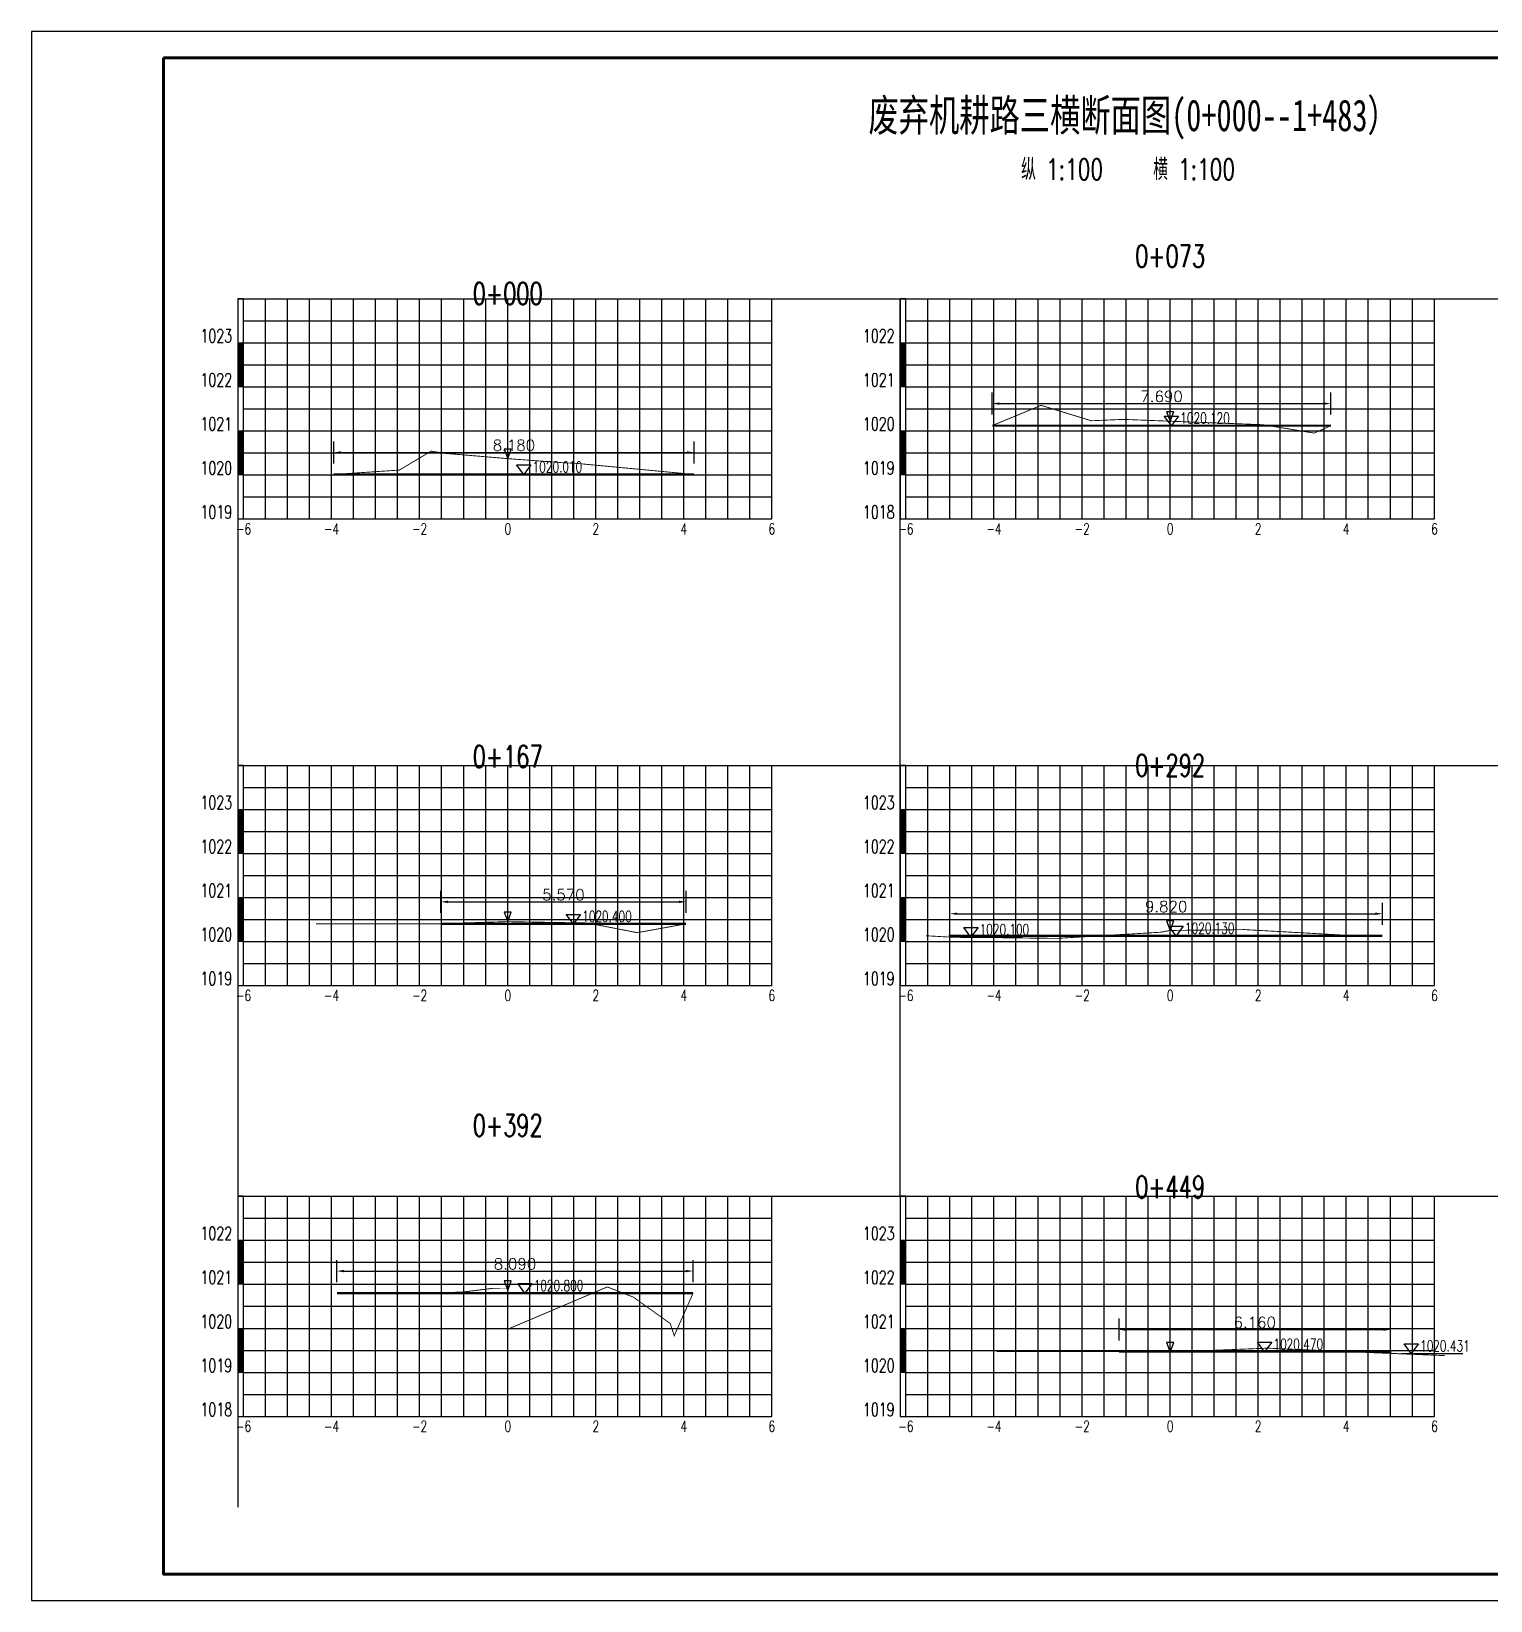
# Model space of a CAD drawing. Extents: x 695776 to 1250176, y 4443437 to 9025597.
# Drawn here: x 796576 to 829708, y 4538450 to 4574090 of the extents above; entities that cross this region are included whole.
import ezdxf
from ezdxf.enums import TextEntityAlignment as Align

# ---------------------------------------------------------------- set-up
doc = ezdxf.new("R2010")
doc.units = 0
doc.header["$LTSCALE"] = 0.5
doc.header["$PDSIZE"] = 0.2
doc.linetypes.add('ACAD_ISO07W100', pattern=[3.5, 0.5, -3])
doc.linetypes.add('CENTER2', pattern=[28.575000000000003, 19.05, -3.175, 3.175, -3.175])
doc.layers.get('0').update_dxf_attribs({"linetype": 'CONTINUOUS'})
doc.layers.get('Defpoints').update_dxf_attribs({"linetype": 'CONTINUOUS'})
for name, color, linetype in [('KEDU', 7, 'CONTINUOUS'), ('MIGE', 4, 'ACAD_ISO07W100'), ('MIGE1', 11, 'CONTINUOUS'), ('SANJIAO', 212, 'CONTINUOUS'), ('SHEJI', 1, 'CONTINUOUS'), ('YUANSHI', 2, 'CONTINUOUS'), ('YUANSHI1', 73, 'CONTINUOUS'), ('ZHOUXIAN', 20, 'CENTER2'), ('图框', 7, 'CONTINUOUS'), ('辅助线', 3, 'CONTINUOUS')]:
    doc.layers.add(name, color=color, linetype=linetype)
doc.styles.get("Standard").update_dxf_attribs({"font": 'rs.shx', "bigfont": 'hztxt.shx'})
doc.styles.add('仿宋', font='仿宋_GB2312.ttf', dxfattribs={"width": 0.7})
doc.dimstyles.get("Standard").update_dxf_attribs({"dimtxt": 0.18, "dimasz": 0.18, "dimexe": 0.18, "dimexo": 0.0625, "dimgap": 0.09, "dimtad": 0, "dimtih": 1, "dimtoh": 1, "dimdec": 4, "dimzin": 0, "dimdsep": 46, "dimtxsty": 'Standard', "dimcen": 0.09, "dimadec": 0, "dimazin": 0, "dimtfac": 1, "dimtdec": 4, "dimtofl": 0, "dimtmove": 0, "dimatfit": 3, "dimfxl": 0, "dimtolj": 1, "dimtzin": 0, "dimarcsym": 0})

# ---------------------------------------------------------------- blocks, each defined once
blk = doc.blocks.new('zhunghao')
blk.add_lwpolyline([(0, 0), (0.3260976615032547, 0.8632767448932555), (-0.3260976615032547, 0.8632767448932555), (0, 0)])
blk = doc.blocks.new('ele_sym08')
blk.add_line((0, 0), (5.596963321286434, 0))
blk.add_lwpolyline([(0.9009287351000239, -0.001867873536234299), (0.248733412096044, 0.861408871358158), (1.55312405811128, 0.861408871358158), (0.9009287351000239, -0.001867873536234299)])
at = {"width": 0.7}
blk.add_attdef('ELEVAT', (1.702886320053949, 0.1808272374633368), '', height=1, dxfattribs=at)
blk = doc.blocks.new('*D681')
at = {"color": 0, "lineweight": -2}
for p, q in [((803441.4752122834, 4564276.138782959), (803441.4752122834, 4564776.138782959)), ((811621.4752122837, 4564276.138782959), (811621.4752122837, 4564776.138782959)), ((803603.9752122834, 4564526.138782959), (811458.9752122837, 4564526.138782959))]:
    blk.add_line(p, q, dxfattribs=at)
at = {"color": 0}
for points in [[(803603.9752122834, 4564553.222116292), (803603.9752122834, 4564499.055449625), (803441.4752122834, 4564526.138782959)], [(811458.9752122837, 4564553.222116292), (811458.9752122837, 4564499.055449625), (811621.4752122837, 4564526.138782959)]]:
    blk.add_solid(points, dxfattribs=at)
at = {"layer": 'Defpoints', "color": 0}
for p in [(811621.4752122837, 4564526.138782959), (803441.4752122834, 4564026.138782959), (811621.4752122837, 4564026.138782959)]:
    blk.add_point(p, dxfattribs=at)
at = {"color": 0, "insert": (807531.4752122835, 4564688.638782959), "char_height": 250, "attachment_point": 5}
blk.add_mtext('\\A1;8.180', dxfattribs=at)
blk = doc.blocks.new('bc1_100')
blk.add_lwpolyline([(0.06354849044419097, 1), (-0.0629475173459575, 1), (-0.0629475173459575, 0), (0.06354849044419097, 0)], close=True)
at = {"width": 0.7}
blk.add_attdef('BC', text='', height=0.3, dxfattribs=at).set_placement((-0.1931060290080495, 0.007153968781494768), align=Align.RIGHT)
blk = doc.blocks.new('bc0_100')
for p, q in [((-0.06324800389507423, 1), (-0.06324800389507423, 0)), ((0.06324800389507423, 0), (0.06324800389507423, 1))]:
    blk.add_line(p, q)
at = {"const_width": 0.126496}
blk.add_lwpolyline([(0, 1), (0, 0)], dxfattribs=at)
at = {"width": 0.7}
blk.add_attdef('BC', text='', height=0.3, dxfattribs=at).set_placement((-0.1931060290080495, 0.007153968781494768), align=Align.RIGHT)
blk = doc.blocks.new('*D682')
at = {"color": 0, "lineweight": -2}
for p, q in [((818391.9457013893, 4565386.138782959), (818391.9457013893, 4565886.138782959)), ((826081.9457013892, 4565386.138782959), (826081.9457013892, 4565886.138782959)), ((818554.4457013893, 4565636.138782959), (825919.4457013892, 4565636.138782959))]:
    blk.add_line(p, q, dxfattribs=at)
at = {"color": 0}
for points in [[(818554.4457013893, 4565663.222116292), (818554.4457013893, 4565609.055449625), (818391.9457013893, 4565636.138782959)], [(825919.4457013892, 4565663.222116292), (825919.4457013892, 4565609.055449625), (826081.9457013892, 4565636.138782959)]]:
    blk.add_solid(points, dxfattribs=at)
at = {"layer": 'Defpoints', "color": 0}
for p in [(826081.9457013892, 4565636.138782959), (818391.9457013893, 4565136.138782959), (826081.9457013892, 4565136.138782959)]:
    blk.add_point(p, dxfattribs=at)
at = {"color": 0, "insert": (822236.9457013893, 4565798.638782959), "char_height": 250, "attachment_point": 5}
blk.add_mtext('\\A1;7.690', dxfattribs=at)
blk = doc.blocks.new('*D684')
at = {"color": 0, "lineweight": -2}
for p, q in [((805871.4752122829, 4554069.874052089), (805871.4752122829, 4554569.874052089)), ((811441.4752122832, 4554069.874052089), (811441.4752122832, 4554569.874052089)), ((806033.9752122829, 4554319.874052089), (811278.9752122832, 4554319.874052089))]:
    blk.add_line(p, q, dxfattribs=at)
at = {"color": 0}
for points in [[(806033.9752122829, 4554346.957385422), (806033.9752122829, 4554292.790718756), (805871.4752122829, 4554319.874052089)], [(811278.9752122832, 4554346.957385422), (811278.9752122832, 4554292.790718756), (811441.4752122832, 4554319.874052089)]]:
    blk.add_solid(points, dxfattribs=at)
at = {"layer": 'Defpoints', "color": 0}
for p in [(811441.4752122832, 4554319.874052089), (805871.4752122829, 4553819.874052089), (811441.4752122832, 4553819.874052089)]:
    blk.add_point(p, dxfattribs=at)
at = {"color": 0, "insert": (808656.475212283, 4554482.374052089), "char_height": 250, "attachment_point": 5}
blk.add_mtext('\\A1;5.570', dxfattribs=at)
blk = doc.blocks.new('*D685')
at = {"color": 0, "lineweight": -2}
for p, q in [((817431.9457013893, 4553799.874052089), (817431.9457013893, 4554299.874052089)), ((827251.9457013874, 4553799.874052089), (827251.9457013874, 4554299.874052089)), ((817594.4457013893, 4554049.874052089), (827089.4457013874, 4554049.874052089))]:
    blk.add_line(p, q, dxfattribs=at)
at = {"color": 0}
for points in [[(817594.4457013893, 4554076.957385422), (817594.4457013893, 4554022.790718756), (817431.9457013893, 4554049.874052089)], [(827089.4457013874, 4554076.957385422), (827089.4457013874, 4554022.790718756), (827251.9457013874, 4554049.874052089)]]:
    blk.add_solid(points, dxfattribs=at)
at = {"layer": 'Defpoints', "color": 0}
for p in [(827251.9457013874, 4554049.874052089), (817431.9457013893, 4553549.874052089), (827251.9457013874, 4553549.874052089)]:
    blk.add_point(p, dxfattribs=at)
at = {"color": 0, "insert": (822341.9457013884, 4554212.374052089), "char_height": 250, "attachment_point": 5}
blk.add_mtext('\\A1;9.820', dxfattribs=at)
blk = doc.blocks.new('*D687')
at = {"color": 0, "lineweight": -2}
for p, q in [((803511.4752122869, 4545683.590402161), (803511.4752122869, 4546183.590402161)), ((803673.9752122869, 4545933.590402161), (811438.9752122833, 4545933.590402161)), ((811601.4752122833, 4545683.590402161), (811601.4752122833, 4546183.590402161))]:
    blk.add_line(p, q, dxfattribs=at)
at = {"color": 0}
for points in [[(803673.9752122869, 4545960.673735494), (803673.9752122869, 4545906.507068828), (803511.4752122869, 4545933.590402161)], [(811438.9752122833, 4545960.673735494), (811438.9752122833, 4545906.507068828), (811601.4752122833, 4545933.590402161)]]:
    blk.add_solid(points, dxfattribs=at)
at = {"layer": 'Defpoints', "color": 0}
for p in [(811601.4752122833, 4545933.590402161), (803511.4752122869, 4545433.590402161), (811601.4752122833, 4545433.590402161)]:
    blk.add_point(p, dxfattribs=at)
at = {"color": 0, "insert": (807556.4752122851, 4546096.090402161), "char_height": 250, "attachment_point": 5}
blk.add_mtext('\\A1;8.090', dxfattribs=at)
blk = doc.blocks.new('*D688')
at = {"color": 0, "lineweight": -2}
for p, q in [((821271.945701389, 4544353.590402161), (821271.945701389, 4544853.590402161)), ((827431.9457013893, 4544353.590402161), (827431.9457013893, 4544853.590402161)), ((821434.445701389, 4544603.590402161), (827269.4457013893, 4544603.590402161))]:
    blk.add_line(p, q, dxfattribs=at)
at = {"color": 0}
for points in [[(821434.445701389, 4544630.673735494), (821434.445701389, 4544576.507068828), (821271.945701389, 4544603.590402161)], [(827269.4457013893, 4544630.673735494), (827269.4457013893, 4544576.507068828), (827431.9457013893, 4544603.590402161)]]:
    blk.add_solid(points, dxfattribs=at)
at = {"layer": 'Defpoints', "color": 0}
for p in [(827431.9457013893, 4544603.590402161), (821271.945701389, 4544103.590402161), (827431.9457013893, 4544103.590402161)]:
    blk.add_point(p, dxfattribs=at)
at = {"color": 0, "insert": (824351.9457013891, 4544766.090402161), "char_height": 250, "attachment_point": 5}
blk.add_mtext('\\A1;6.160', dxfattribs=at)

msp = doc.modelspace()

# ---------------------------------------------------------------- linework, layer by layer
at = {"layer": 'MIGE', "linetype": 'Continuous'}
for p, q in [((801891.4752122832, 4563016.138782959), (801891.4752122832, 4568016.138782959)), ((802891.4752122832, 4563016.138782959), (802891.4752122832, 4568016.138782959)), ((803891.4752122832, 4563016.138782959), (803891.4752122832, 4568016.138782959)), ((804891.4752122832, 4563016.138782959), (804891.4752122832, 4568016.138782959)), ((805891.4752122832, 4563016.138782959), (805891.4752122832, 4568016.138782959)), ((806891.4752122832, 4563016.138782959), (806891.4752122832, 4568016.138782959)), ((807891.4752122832, 4563016.138782959), (807891.4752122832, 4568016.138782959)), ((808891.4752122832, 4563016.138782959), (808891.4752122832, 4568016.138782959)), ((809891.4752122832, 4563016.138782959), (809891.4752122832, 4568016.138782959)), ((810891.4752122832, 4563016.138782959), (810891.4752122832, 4568016.138782959)), ((811891.4752122832, 4563016.138782959), (811891.4752122832, 4568016.138782959)), ((812891.4752122832, 4563016.138782959), (812891.4752122832, 4568016.138782959)), ((816931.9457013893, 4563016.138782959), (816931.9457013893, 4568016.138782959)), ((817931.9457013893, 4563016.138782959), (817931.9457013893, 4568016.138782959)), ((818931.9457013893, 4563016.138782959), (818931.9457013893, 4568016.138782959)), ((819931.9457013893, 4563016.138782959), (819931.9457013893, 4568016.138782959)), ((820931.9457013893, 4563016.138782959), (820931.9457013893, 4568016.138782959)), ((821931.9457013893, 4563016.138782959), (821931.9457013893, 4568016.138782959)), ((822931.9457013893, 4563016.138782959), (822931.9457013893, 4568016.138782959)), ((823931.9457013893, 4563016.138782959), (823931.9457013893, 4568016.138782959)), ((824931.9457013893, 4563016.138782959), (824931.9457013893, 4568016.138782959)), ((825931.9457013893, 4563016.138782959), (825931.9457013893, 4568016.138782959)), ((826931.9457013893, 4563016.138782959), (826931.9457013893, 4568016.138782959)), ((827931.9457013893, 4563016.138782959), (827931.9457013893, 4568016.138782959)), ((801391.4752122832, 4567516.138782959), (813391.4752122832, 4567516.138782959)), ((816431.9457013893, 4567516.138782959), (828431.9457013893, 4567516.138782959)), ((801391.4752122832, 4566516.138782959), (813391.4752122832, 4566516.138782959)), ((816431.9457013893, 4566516.138782959), (828431.9457013893, 4566516.138782959)), ((801391.4752122832, 4565516.138782959), (813391.4752122832, 4565516.138782959)), ((816431.9457013893, 4565516.138782959), (828431.9457013893, 4565516.138782959)), ((801391.4752122832, 4564516.138782959), (813391.4752122832, 4564516.138782959)), ((816431.9457013893, 4564516.138782959), (828431.9457013893, 4564516.138782959)), ((801391.4752122832, 4563516.138782959), (813391.4752122832, 4563516.138782959)), ((816431.9457013893, 4563516.138782959), (828431.9457013893, 4563516.138782959)), ((801891.4752122832, 4552419.874052089), (801891.4752122832, 4557419.874052089)), ((802891.4752122832, 4552419.874052089), (802891.4752122832, 4557419.874052089)), ((803891.4752122832, 4552419.874052089), (803891.4752122832, 4557419.874052089)), ((804891.4752122832, 4552419.874052089), (804891.4752122832, 4557419.874052089)), ((805891.4752122832, 4552419.874052089), (805891.4752122832, 4557419.874052089)), ((806891.4752122832, 4552419.874052089), (806891.4752122832, 4557419.874052089)), ((807891.4752122832, 4552419.874052089), (807891.4752122832, 4557419.874052089)), ((808891.4752122832, 4552419.874052089), (808891.4752122832, 4557419.874052089)), ((809891.4752122832, 4552419.874052089), (809891.4752122832, 4557419.874052089)), ((810891.4752122832, 4552419.874052089), (810891.4752122832, 4557419.874052089)), ((811891.4752122832, 4552419.874052089), (811891.4752122832, 4557419.874052089)), ((812891.4752122832, 4552419.874052089), (812891.4752122832, 4557419.874052089)), ((816931.9457013893, 4552419.874052089), (816931.9457013893, 4557419.874052089)), ((817931.9457013893, 4552419.874052089), (817931.9457013893, 4557419.874052089)), ((818931.9457013893, 4552419.874052089), (818931.9457013893, 4557419.874052089)), ((819931.9457013893, 4552419.874052089), (819931.9457013893, 4557419.874052089)), ((820931.9457013893, 4552419.874052089), (820931.9457013893, 4557419.874052089)), ((821931.9457013893, 4552419.874052089), (821931.9457013893, 4557419.874052089)), ((822931.9457013893, 4552419.874052089), (822931.9457013893, 4557419.874052089)), ((823931.9457013893, 4552419.874052089), (823931.9457013893, 4557419.874052089)), ((824931.9457013893, 4552419.874052089), (824931.9457013893, 4557419.874052089)), ((825931.9457013893, 4552419.874052089), (825931.9457013893, 4557419.874052089)), ((826931.9457013893, 4552419.874052089), (826931.9457013893, 4557419.874052089)), ((827931.9457013893, 4552419.874052089), (827931.9457013893, 4557419.874052089)), ((801391.4752122832, 4556919.874052089), (813391.4752122832, 4556919.874052089)), ((816431.9457013893, 4556919.874052089), (828431.9457013893, 4556919.874052089)), ((801391.4752122832, 4555919.874052089), (813391.4752122832, 4555919.874052089)), ((816431.9457013893, 4555919.874052089), (828431.9457013893, 4555919.874052089)), ((801391.4752122832, 4554919.874052089), (813391.4752122832, 4554919.874052089)), ((816431.9457013893, 4554919.874052089), (828431.9457013893, 4554919.874052089)), ((801391.4752122832, 4553919.874052089), (813391.4752122832, 4553919.874052089)), ((816431.9457013893, 4553919.874052089), (828431.9457013893, 4553919.874052089)), ((801391.4752122832, 4552919.874052089), (813391.4752122832, 4552919.874052089)), ((816431.9457013893, 4552919.874052089), (828431.9457013893, 4552919.874052089)), ((801891.4752122832, 4542633.590402161), (801891.4752122832, 4547633.590402161)), ((802891.4752122832, 4542633.590402161), (802891.4752122832, 4547633.590402161)), ((803891.4752122832, 4542633.590402161), (803891.4752122832, 4547633.590402161)), ((804891.4752122832, 4542633.590402161), (804891.4752122832, 4547633.590402161)), ((805891.4752122832, 4542633.590402161), (805891.4752122832, 4547633.590402161)), ((806891.4752122832, 4542633.590402161), (806891.4752122832, 4547633.590402161)), ((807891.4752122832, 4542633.590402161), (807891.4752122832, 4547633.590402161)), ((808891.4752122832, 4542633.590402161), (808891.4752122832, 4547633.590402161)), ((809891.4752122832, 4542633.590402161), (809891.4752122832, 4547633.590402161)), ((810891.4752122832, 4542633.590402161), (810891.4752122832, 4547633.590402161)), ((811891.4752122832, 4542633.590402161), (811891.4752122832, 4547633.590402161)), ((812891.4752122832, 4542633.590402161), (812891.4752122832, 4547633.590402161)), ((816931.9457013893, 4542633.590402161), (816931.9457013893, 4547633.590402161)), ((817931.9457013893, 4542633.590402161), (817931.9457013893, 4547633.590402161)), ((818931.9457013893, 4542633.590402161), (818931.9457013893, 4547633.590402161)), ((819931.9457013893, 4542633.590402161), (819931.9457013893, 4547633.590402161)), ((820931.9457013893, 4542633.590402161), (820931.9457013893, 4547633.590402161)), ((821931.9457013893, 4542633.590402161), (821931.9457013893, 4547633.590402161)), ((822931.9457013893, 4542633.590402161), (822931.9457013893, 4547633.590402161)), ((823931.9457013893, 4542633.590402161), (823931.9457013893, 4547633.590402161)), ((824931.9457013893, 4542633.590402161), (824931.9457013893, 4547633.590402161)), ((825931.9457013893, 4542633.590402161), (825931.9457013893, 4547633.590402161)), ((826931.9457013893, 4542633.590402161), (826931.9457013893, 4547633.590402161)), ((827931.9457013893, 4542633.590402161), (827931.9457013893, 4547633.590402161)), ((801391.4752122832, 4547133.590402161), (813391.4752122832, 4547133.590402161)), ((816431.9457013893, 4547133.590402161), (828431.9457013893, 4547133.590402161)), ((801391.4752122832, 4546133.590402161), (813391.4752122832, 4546133.590402161)), ((816431.9457013893, 4546133.590402161), (828431.9457013893, 4546133.590402161)), ((801391.4752122832, 4545133.590402161), (813391.4752122832, 4545133.590402161)), ((816431.9457013893, 4545133.590402161), (828431.9457013893, 4545133.590402161)), ((801391.4752122832, 4544133.590402161), (813391.4752122832, 4544133.590402161)), ((816431.9457013893, 4544133.590402161), (828431.9457013893, 4544133.590402161)), ((801391.4752122832, 4543133.590402161), (813391.4752122832, 4543133.590402161)), ((816431.9457013893, 4543133.590402161), (828431.9457013893, 4543133.590402161))]:
    msp.add_line(p, q, dxfattribs=at)
at = {"layer": 'MIGE1'}
for p, q in [((801391.4752122832, 4568016.138782959), (813391.4752122832, 4568016.138782959)), ((801391.4752122832, 4563016.138782959), (801391.4752122832, 4568016.138782959)), ((802391.4752122832, 4563016.138782959), (802391.4752122832, 4568016.138782959)), ((803391.4752122832, 4563016.138782959), (803391.4752122832, 4568016.138782959)), ((804391.4752122832, 4563016.138782959), (804391.4752122832, 4568016.138782959)), ((805391.4752122832, 4563016.138782959), (805391.4752122832, 4568016.138782959)), ((806391.4752122832, 4563016.138782959), (806391.4752122832, 4568016.138782959)), ((807391.4752122832, 4563016.138782959), (807391.4752122832, 4568016.138782959)), ((808391.4752122832, 4563016.138782959), (808391.4752122832, 4568016.138782959)), ((809391.4752122832, 4563016.138782959), (809391.4752122832, 4568016.138782959)), ((810391.4752122832, 4563016.138782959), (810391.4752122832, 4568016.138782959)), ((811391.4752122832, 4563016.138782959), (811391.4752122832, 4568016.138782959)), ((812391.4752122832, 4563016.138782959), (812391.4752122832, 4568016.138782959)), ((813391.4752122832, 4563016.138782959), (813391.4752122832, 4568016.138782959)), ((816431.9457013893, 4568016.138782959), (828431.9457013893, 4568016.138782959)), ((816431.9457013893, 4563016.138782959), (816431.9457013893, 4568016.138782959)), ((817431.9457013893, 4563016.138782959), (817431.9457013893, 4568016.138782959)), ((818431.9457013893, 4563016.138782959), (818431.9457013893, 4568016.138782959)), ((819431.9457013893, 4563016.138782959), (819431.9457013893, 4568016.138782959)), ((820431.9457013893, 4563016.138782959), (820431.9457013893, 4568016.138782959)), ((821431.9457013893, 4563016.138782959), (821431.9457013893, 4568016.138782959)), ((822431.9457013893, 4563016.138782959), (822431.9457013893, 4568016.138782959)), ((823431.9457013893, 4563016.138782959), (823431.9457013893, 4568016.138782959)), ((824431.9457013893, 4563016.138782959), (824431.9457013893, 4568016.138782959)), ((825431.9457013893, 4563016.138782959), (825431.9457013893, 4568016.138782959)), ((826431.9457013893, 4563016.138782959), (826431.9457013893, 4568016.138782959)), ((827431.9457013893, 4563016.138782959), (827431.9457013893, 4568016.138782959)), ((828431.9457013893, 4563016.138782959), (828431.9457013893, 4568016.138782959)), ((801391.4752122832, 4567016.138782959), (813391.4752122832, 4567016.138782959)), ((816431.9457013893, 4567016.138782959), (828431.9457013893, 4567016.138782959)), ((801391.4752122832, 4566016.138782959), (813391.4752122832, 4566016.138782959)), ((816431.9457013893, 4566016.138782959), (828431.9457013893, 4566016.138782959)), ((801391.4752122832, 4565016.138782959), (813391.4752122832, 4565016.138782959)), ((816431.9457013893, 4565016.138782959), (828431.9457013893, 4565016.138782959)), ((801391.4752122832, 4564016.138782959), (813391.4752122832, 4564016.138782959)), ((816431.9457013893, 4564016.138782959), (828431.9457013893, 4564016.138782959)), ((801391.4752122832, 4563016.138782959), (813391.4752122832, 4563016.138782959)), ((816431.9457013893, 4563016.138782959), (828431.9457013893, 4563016.138782959)), ((801391.4752122832, 4557419.874052089), (813391.4752122832, 4557419.874052089)), ((801391.4752122832, 4552419.874052089), (801391.4752122832, 4557419.874052089)), ((802391.4752122832, 4552419.874052089), (802391.4752122832, 4557419.874052089)), ((803391.4752122832, 4552419.874052089), (803391.4752122832, 4557419.874052089)), ((804391.4752122832, 4552419.874052089), (804391.4752122832, 4557419.874052089)), ((805391.4752122832, 4552419.874052089), (805391.4752122832, 4557419.874052089)), ((806391.4752122832, 4552419.874052089), (806391.4752122832, 4557419.874052089)), ((807391.4752122832, 4552419.874052089), (807391.4752122832, 4557419.874052089)), ((808391.4752122832, 4552419.874052089), (808391.4752122832, 4557419.874052089)), ((809391.4752122832, 4552419.874052089), (809391.4752122832, 4557419.874052089)), ((810391.4752122832, 4552419.874052089), (810391.4752122832, 4557419.874052089)), ((811391.4752122832, 4552419.874052089), (811391.4752122832, 4557419.874052089)), ((812391.4752122832, 4552419.874052089), (812391.4752122832, 4557419.874052089)), ((813391.4752122832, 4552419.874052089), (813391.4752122832, 4557419.874052089)), ((816431.9457013893, 4557419.874052089), (828431.9457013893, 4557419.874052089)), ((816431.9457013893, 4552419.874052089), (816431.9457013893, 4557419.874052089)), ((817431.9457013893, 4552419.874052089), (817431.9457013893, 4557419.874052089)), ((818431.9457013893, 4552419.874052089), (818431.9457013893, 4557419.874052089)), ((819431.9457013893, 4552419.874052089), (819431.9457013893, 4557419.874052089)), ((820431.9457013893, 4552419.874052089), (820431.9457013893, 4557419.874052089)), ((821431.9457013893, 4552419.874052089), (821431.9457013893, 4557419.874052089)), ((822431.9457013893, 4552419.874052089), (822431.9457013893, 4557419.874052089)), ((823431.9457013893, 4552419.874052089), (823431.9457013893, 4557419.874052089)), ((824431.9457013893, 4552419.874052089), (824431.9457013893, 4557419.874052089)), ((825431.9457013893, 4552419.874052089), (825431.9457013893, 4557419.874052089)), ((826431.9457013893, 4552419.874052089), (826431.9457013893, 4557419.874052089)), ((827431.9457013893, 4552419.874052089), (827431.9457013893, 4557419.874052089)), ((828431.9457013893, 4552419.874052089), (828431.9457013893, 4557419.874052089)), ((801391.4752122832, 4556419.874052089), (813391.4752122832, 4556419.874052089)), ((816431.9457013893, 4556419.874052089), (828431.9457013893, 4556419.874052089)), ((801391.4752122832, 4555419.874052089), (813391.4752122832, 4555419.874052089)), ((816431.9457013893, 4555419.874052089), (828431.9457013893, 4555419.874052089)), ((801391.4752122832, 4554419.874052089), (813391.4752122832, 4554419.874052089)), ((816431.9457013893, 4554419.874052089), (828431.9457013893, 4554419.874052089)), ((801391.4752122832, 4553419.874052089), (813391.4752122832, 4553419.874052089)), ((816431.9457013893, 4553419.874052089), (828431.9457013893, 4553419.874052089)), ((801391.4752122832, 4552419.874052089), (813391.4752122832, 4552419.874052089)), ((816431.9457013893, 4552419.874052089), (828431.9457013893, 4552419.874052089)), ((801391.4752122832, 4547633.590402161), (813391.4752122832, 4547633.590402161)), ((801391.4752122832, 4542633.590402161), (801391.4752122832, 4547633.590402161)), ((802391.4752122832, 4542633.590402161), (802391.4752122832, 4547633.590402161)), ((803391.4752122832, 4542633.590402161), (803391.4752122832, 4547633.590402161)), ((804391.4752122832, 4542633.590402161), (804391.4752122832, 4547633.590402161)), ((805391.4752122832, 4542633.590402161), (805391.4752122832, 4547633.590402161)), ((806391.4752122832, 4542633.590402161), (806391.4752122832, 4547633.590402161)), ((807391.4752122832, 4542633.590402161), (807391.4752122832, 4547633.590402161)), ((808391.4752122832, 4542633.590402161), (808391.4752122832, 4547633.590402161)), ((809391.4752122832, 4542633.590402161), (809391.4752122832, 4547633.590402161)), ((810391.4752122832, 4542633.590402161), (810391.4752122832, 4547633.590402161)), ((811391.4752122832, 4542633.590402161), (811391.4752122832, 4547633.590402161)), ((812391.4752122832, 4542633.590402161), (812391.4752122832, 4547633.590402161)), ((813391.4752122832, 4542633.590402161), (813391.4752122832, 4547633.590402161)), ((816431.9457013893, 4547633.590402161), (828431.9457013893, 4547633.590402161)), ((816431.9457013893, 4542633.590402161), (816431.9457013893, 4547633.590402161)), ((817431.9457013893, 4542633.590402161), (817431.9457013893, 4547633.590402161)), ((818431.9457013893, 4542633.590402161), (818431.9457013893, 4547633.590402161)), ((819431.9457013893, 4542633.590402161), (819431.9457013893, 4547633.590402161)), ((820431.9457013893, 4542633.590402161), (820431.9457013893, 4547633.590402161)), ((821431.9457013893, 4542633.590402161), (821431.9457013893, 4547633.590402161)), ((822431.9457013893, 4542633.590402161), (822431.9457013893, 4547633.590402161)), ((823431.9457013893, 4542633.590402161), (823431.9457013893, 4547633.590402161)), ((824431.9457013893, 4542633.590402161), (824431.9457013893, 4547633.590402161)), ((825431.9457013893, 4542633.590402161), (825431.9457013893, 4547633.590402161)), ((826431.9457013893, 4542633.590402161), (826431.9457013893, 4547633.590402161)), ((827431.9457013893, 4542633.590402161), (827431.9457013893, 4547633.590402161)), ((828431.9457013893, 4542633.590402161), (828431.9457013893, 4547633.590402161)), ((801391.4752122832, 4546633.590402161), (813391.4752122832, 4546633.590402161)), ((816431.9457013893, 4546633.590402161), (828431.9457013893, 4546633.590402161)), ((801391.4752122832, 4545633.590402161), (813391.4752122832, 4545633.590402161)), ((816431.9457013893, 4545633.590402161), (828431.9457013893, 4545633.590402161)), ((801391.4752122832, 4544633.590402161), (813391.4752122832, 4544633.590402161)), ((816431.9457013893, 4544633.590402161), (828431.9457013893, 4544633.590402161)), ((801391.4752122832, 4543633.590402161), (813391.4752122832, 4543633.590402161)), ((816431.9457013893, 4543633.590402161), (828431.9457013893, 4543633.590402161)), ((801391.4752122832, 4542633.590402161), (813391.4752122832, 4542633.590402161)), ((816431.9457013893, 4542633.590402161), (828431.9457013893, 4542633.590402161))]:
    msp.add_line(p, q, dxfattribs=at)
at = {"layer": 'SHEJI', "const_width": 50}
for points in [[(818391.9457013893, 4565136.138782959), (822431.9457013893, 4565136.138782959), (824664.0509645479, 4565136.138782959), (826081.9457013892, 4565136.138782959)], [(803441.4752122834, 4564026.138782959), (807391.4752122832, 4564026.138782959), (811621.4752122837, 4564026.138782959)], [(805871.4752122829, 4553819.874052089), (807391.4752122832, 4553819.874052089), (809304.2024850106, 4553819.874052089), (811441.4752122832, 4553819.874052089)], [(817431.9457013892, 4553519.62915413), (817431.9457013893, 4553549.874052089), (820869.0885585312, 4553549.874052089), (822431.9457013893, 4553549.874052089), (826622.6123680569, 4553549.874052089), (827251.9457013874, 4553549.874052089)], [(803511.4752122869, 4545433.590402161), (807391.4752122831, 4545433.590402161), (809321.8918789497, 4545433.590402161), (810010.605647066, 4545433.590402161), (811601.4752122833, 4545433.590402161)], [(821271.945701389, 4544103.590402161), (822431.9457013893, 4544103.590402161), (822677.501256945, 4544103.590402161), (826481.9457013898, 4544103.590402161), (826561.9457013891, 4544103.590402161), (827431.9457013893, 4544103.590402161), (827431.9457013893, 4544066.481397421), (827431.9457013893, 4544064.202647059)]]:
    msp.add_lwpolyline(points, dxfattribs=at)
at = {"layer": 'YUANSHI', "const_width": 20}
for points in [[(818391.9457013893, 4565136.138782959), (819501.9457013893, 4565596.138782959), (820641.9457013893, 4565246.138782959), (821331.9457013893, 4565276.138782959), (821401.9457013893, 4565276.138782959), (822431.9457013893, 4565236.138782959), (824541.9457013893, 4565156.138782959), (824664.0509645479, 4565136.138782959)], [(803441.4752122834, 4564026.138782959), (804931.4752122832, 4564126.138782959), (805651.4752122832, 4564556.138782959), (805971.4752122832, 4564506.138782959), (807391.4752122832, 4564386.138782959), (808741.4752122832, 4564286.138782959), (808871.4752122832, 4564286.138782959), (811621.4752122837, 4564026.138782959)], [(803041.4752122832, 4553819.874052089), (805871.4752122832, 4553819.874052089)], [(805871.4752122829, 4553819.874052089), (806021.4752122832, 4553829.874052089), (807391.4752122832, 4553869.874052089), (809201.4752122832, 4553839.874052089), (809304.2024850106, 4553819.874052089)], [(816891.9457013893, 4553549.874052089), (817411.9457013893, 4553519.874052089), (817431.9457013892, 4553519.62915413)], [(820869.0885585312, 4553549.874052089), (822211.9457013893, 4553629.874052089), (822431.9457013893, 4553669.874052089), (824111.9457013893, 4553689.874052089), (826622.6123680569, 4553549.874052089)], [(803511.4752122869, 4545433.590402161), (806341.4752122832, 4545453.590402161), (807061.4752122832, 4545543.590402161), (807391.4752122832, 4545493.590402161), (807391.4752122833, 4545433.590402161)], [(809321.8918789497, 4545433.590402161), (809651.4752122832, 4545573.590402161), (810010.6056470658, 4545433.590402161)], [(818491.9457013893, 4544103.590402161), (821271.9457013893, 4544103.590402161)], [(822677.501256945, 4544103.590402161), (824641.9457013893, 4544183.590402161), (826481.9457013893, 4544103.590402161)]]:
    msp.add_lwpolyline(points, dxfattribs=at)
at = {"layer": 'YUANSHI1', "const_width": 20}
for points in [[(824664.0509645479, 4565136.138782959), (825701.9457013893, 4564966.138782959), (826081.9457013892, 4565136.138782959)], [(809304.2024850106, 4553819.874052089), (810331.4752122832, 4553619.874052089), (811441.4752122833, 4553819.874052089)], [(817431.9457013892, 4553519.62915413), (819861.9457013893, 4553489.874052089), (820869.0885585312, 4553549.874052089)], [(826622.6123680569, 4553549.874052089), (826801.9457013893, 4553539.874052089), (827251.9457013878, 4553549.874052089)], [(807391.4752122833, 4545433.590402161), (807391.4752122832, 4544613.590402161), (809321.8918789497, 4545433.590402161)], [(810010.6056470658, 4545433.590402161), (810241.4752122832, 4545343.590402161), (811081.4752122832, 4544743.590402161), (811171.4752122832, 4544463.590402161), (811601.4752122833, 4545433.590402161)], [(821271.945701389, 4544103.590402161), (822431.9457013893, 4544093.590402161), (822677.501256945, 4544103.590402161)], [(826481.9457013893, 4544103.590402161), (826711.9457013893, 4544093.590402161), (827431.9457013893, 4544064.202647059)], [(827431.9457013893, 4544066.481397421), (826561.9457013893, 4544103.590402161)], [(827431.9457013893, 4544064.202647059), (828671.9457013893, 4544013.590402161), (827431.9457013893, 4544066.481397421)]]:
    msp.add_lwpolyline(points, dxfattribs=at)
at = {"layer": 'ZHOUXIAN'}
for p, q in [((822431.9457013893, 4564466.138782959), (822431.9457013893, 4566096.138782959)), ((807391.4752122832, 4563526.138782959), (807391.4752122832, 4565056.138782959)), ((807391.4752122832, 4553119.874052089), (807391.4752122832, 4554369.874052089)), ((822431.9457013893, 4552989.874052089), (822431.9457013893, 4554189.874052089)), ((807391.4752122832, 4543963.590402161), (807391.4752122832, 4546073.590402161)), ((822431.9457013893, 4543513.590402161), (822431.9457013893, 4544683.590402161))]:
    msp.add_line(p, q, dxfattribs=at)
at = {"layer": '图框', "linetype": 'Continuous', "lineweight": -2, "flags": 128}
msp.add_lwpolyline([(796576.0296620855, 4574089.614210038), (796576.0296620855, 4538449.614210038), (846976.0296620855, 4538449.614210038), (846976.0296620855, 4574089.614210038), (796576.0296620855, 4574089.614210038)], dxfattribs=at)
at = {"layer": '图框', "linetype": 'Continuous', "lineweight": 60, "flags": 128}
msp.add_lwpolyline([(799576.0296620855, 4573489.614210038), (846376.0296620855, 4573489.614210038), (846376.0296620855, 4539049.614210038), (799576.0296620855, 4539049.614210038), (799576.0296620855, 4573489.614210038)], dxfattribs=at)
at = {"layer": '辅助线'}
for points in [[(801265.2796949372, 4568016.138782959), (844130.7928107148, 4568016.138782959)], [(801265.2796949372, 4568016.138782959), (801265.2796949372, 4540573.065914036)], [(816305.7501840433, 4547633.590402161), (816305.7501840433, 4568016.138782959)], [(801265.2796949372, 4557419.874052089), (843720.62131109, 4557419.874052089)], [(801265.2796949372, 4547633.590402161), (843270.601271267, 4547633.590402161)]]:
    msp.add_lwpolyline(points, dxfattribs=at)

# ---------------------------------------------------------------- block references
at = {"xscale": 250, "yscale": 250, "zscale": 250}
for p, values in [((822236.9457013893, 4565136.138782959), {'ELEVAT': '1020.120'}), ((807531.4752122835, 4564026.138782959), {'ELEVAT': '1020.010'}), ((808656.475212283, 4553819.874052089), {'ELEVAT': '1020.400'}), ((817681.9457013892, 4553519.62915413), {'ELEVAT': '1020.100'}), ((822341.9457013884, 4553549.874052089), {'ELEVAT': '1020.130'}), ((807556.4752122851, 4545433.590402161), {'ELEVAT': '1020.800'}), ((824351.9457013891, 4544103.590402161), {'ELEVAT': '1020.470'}), ((827681.9457013893, 4544064.202647059), {'ELEVAT': '1020.431'})]:
    msp.add_blockref('ele_sym08', p, dxfattribs=at).add_auto_attribs(values)
at = {"layer": 'KEDU', "xscale": 1000, "yscale": 1000, "zscale": 1000}
for name, p, values in [('bc1_100', (801328.2272122832, 4567016.138782959), {'BC': '1023'}), ('bc1_100', (816368.6977013893, 4567016.138782959), {'BC': '1022'}), ('bc0_100', (801328.2272122832, 4566016.138782959), {'BC': '1022'}), ('bc0_100', (816368.6977013893, 4566016.138782959), {'BC': '1021'}), ('bc1_100', (801328.2272122832, 4565016.138782959), {'BC': '1021'}), ('bc1_100', (816368.6977013893, 4565016.138782959), {'BC': '1020'}), ('bc0_100', (801328.2272122832, 4564016.138782959), {'BC': '1020'}), ('bc0_100', (816368.6977013893, 4564016.138782959), {'BC': '1019'}), ('bc1_100', (801328.2272122832, 4563016.138782959), {'BC': '1019'}), ('bc1_100', (816368.6977013893, 4563016.138782959), {'BC': '1018'}), ('bc1_100', (801328.2272122832, 4556419.874052089), {'BC': '1023'}), ('bc1_100', (816368.6977013893, 4556419.874052089), {'BC': '1023'}), ('bc0_100', (801328.2272122832, 4555419.874052089), {'BC': '1022'}), ('bc0_100', (816368.6977013893, 4555419.874052089), {'BC': '1022'}), ('bc1_100', (801328.2272122832, 4554419.874052089), {'BC': '1021'}), ('bc1_100', (816368.6977013893, 4554419.874052089), {'BC': '1021'}), ('bc0_100', (801328.2272122832, 4553419.874052089), {'BC': '1020'}), ('bc0_100', (816368.6977013893, 4553419.874052089), {'BC': '1020'}), ('bc1_100', (801328.2272122832, 4552419.874052089), {'BC': '1019'}), ('bc1_100', (816368.6977013893, 4552419.874052089), {'BC': '1019'}), ('bc1_100', (801328.2272122832, 4546633.590402161), {'BC': '1022'}), ('bc1_100', (816368.6977013893, 4546633.590402161), {'BC': '1023'}), ('bc0_100', (801328.2272122832, 4545633.590402161), {'BC': '1021'}), ('bc0_100', (816368.6977013893, 4545633.590402161), {'BC': '1022'}), ('bc1_100', (801328.2272122832, 4544633.590402161), {'BC': '1020'}), ('bc1_100', (816368.6977013893, 4544633.590402161), {'BC': '1021'}), ('bc0_100', (801328.2272122832, 4543633.590402161), {'BC': '1019'}), ('bc0_100', (816368.6977013893, 4543633.590402161), {'BC': '1020'}), ('bc1_100', (801328.2272122832, 4542633.590402161), {'BC': '1018'}), ('bc1_100', (816368.6977013893, 4542633.590402161), {'BC': '1019'})]:
    msp.add_blockref(name, p, dxfattribs=at).add_auto_attribs(values)
at = {"layer": 'SANJIAO', "xscale": 250, "yscale": 250, "zscale": 250}
for p in [(822431.9457013893, 4565236.138782959), (807391.4752122832, 4564386.138782959), (807391.4752122832, 4553869.874052089), (822431.9457013893, 4553669.874052089), (807391.4752122832, 4545493.590402161), (822431.9457013893, 4544093.590402161)]:
    msp.add_blockref('zhunghao', p, dxfattribs=at)

# ---------------------------------------------------------------- texts
at = {"width": 0.7}
for s, p in [('0+073', (822431.9457013893, 4568736.138782959)), ('0+000', (807391.4752122832, 4567886.138782959)), ('0+167', (807391.4752122832, 4557369.874052089)), ('0+292', (822431.9457013893, 4557169.874052089)), ('0+392', (807391.4752122832, 4548993.590402161)), ('0+449', (822431.9457013893, 4547593.590402161))]:
    msp.add_text(s, height=500, dxfattribs=at).set_placement(p, align=Align.CENTER)
at = {"layer": 'KEDU', "width": 0.7}
for s, p in [('-6', (801391.4752122832, 4562666.138782959)), ('-4', (803391.4752122832, 4562666.138782959)), ('-2', (805391.4752122832, 4562666.138782959)), ('0', (807391.4752122832, 4562666.138782959)), ('0', (807391.4752122832, 4562666.138782959)), ('2', (809391.4752122832, 4562666.138782959)), ('4', (811391.4752122832, 4562666.138782959)), ('6', (813391.4752122832, 4562666.138782959)), ('-6', (816431.9457013893, 4562666.138782959)), ('-4', (818431.9457013893, 4562666.138782959)), ('-2', (820431.9457013893, 4562666.138782959)), ('0', (822431.9457013893, 4562666.138782959)), ('0', (822431.9457013893, 4562666.138782959)), ('2', (824431.9457013893, 4562666.138782959)), ('4', (826431.9457013893, 4562666.138782959)), ('6', (828431.9457013893, 4562666.138782959)), ('-6', (801391.4752122832, 4552069.874052089)), ('-4', (803391.4752122832, 4552069.874052089)), ('-2', (805391.4752122832, 4552069.874052089)), ('0', (807391.4752122832, 4552069.874052089)), ('0', (807391.4752122832, 4552069.874052089)), ('2', (809391.4752122832, 4552069.874052089)), ('4', (811391.4752122832, 4552069.874052089)), ('6', (813391.4752122832, 4552069.874052089)), ('-6', (816431.9457013893, 4552069.874052089)), ('-4', (818431.9457013893, 4552069.874052089)), ('-2', (820431.9457013893, 4552069.874052089)), ('0', (822431.9457013893, 4552069.874052089)), ('0', (822431.9457013893, 4552069.874052089)), ('2', (824431.9457013893, 4552069.874052089)), ('4', (826431.9457013893, 4552069.874052089)), ('6', (828431.9457013893, 4552069.874052089)), ('-6', (801391.4752122832, 4542283.590402161)), ('-4', (803391.4752122832, 4542283.590402161)), ('-2', (805391.4752122832, 4542283.590402161)), ('0', (807391.4752122832, 4542283.590402161)), ('0', (807391.4752122832, 4542283.590402161)), ('2', (809391.4752122832, 4542283.590402161)), ('4', (811391.4752122832, 4542283.590402161)), ('6', (813391.4752122832, 4542283.590402161)), ('-6', (816431.9457013893, 4542283.590402161)), ('-4', (818431.9457013893, 4542283.590402161)), ('-2', (820431.9457013893, 4542283.590402161)), ('0', (822431.9457013893, 4542283.590402161)), ('0', (822431.9457013893, 4542283.590402161)), ('2', (824431.9457013893, 4542283.590402161)), ('4', (826431.9457013893, 4542283.590402161)), ('6', (828431.9457013893, 4542283.590402161))]:
    msp.add_text(s, height=250, dxfattribs=at).set_placement(p, align=Align.CENTER)
at = {"layer": '图框', "style": '仿宋', "width": 0.7}
msp.add_text('废弃机耕路三横断面图(0+000--1+483）', height=720, dxfattribs=at).set_placement((821591.0022484709, 4571823.840041134), align=Align.CENTER)
at = {"layer": '图框', "width": 0.7}
for p in [(821477.6937075865, 4570714.674079955), (821477.6962986228, 4570714.674551915)]:
    msp.add_text('纵 1:100    横 1:100', height=480, dxfattribs=at).set_placement(p, align=Align.CENTER)

# ---------------------------------------------------------------- dimensions: what is measured, and where the dimension line sits
for base, p1, p2, picture, middle in [((826081.9457013892, 4565636.138782959), (818391.9457013893, 4565136.138782959), (826081.9457013892, 4565136.138782959), '*D682', (822236.9457013893, 4565798.638782959)), ((811621.4752122837, 4564526.138782959), (803441.4752122834, 4564026.138782959), (811621.4752122837, 4564026.138782959), '*D681', (807531.4752122835, 4564688.638782959)), ((811441.4752122832, 4554319.874052089), (805871.4752122829, 4553819.874052089), (811441.4752122832, 4553819.874052089), '*D684', (808656.475212283, 4554482.374052089)), ((827251.9457013874, 4554049.874052089), (817431.9457013893, 4553549.874052089), (827251.9457013874, 4553549.874052089), '*D685', (822341.9457013884, 4554212.374052089)), ((811601.4752122833, 4545933.590402161), (803511.4752122869, 4545433.590402161), (811601.4752122833, 4545433.590402161), '*D687', (807556.4752122851, 4546096.090402161)), ((827431.9457013893, 4544603.590402161), (821271.945701389, 4544103.590402161), (827431.9457013893, 4544103.590402161), '*D688', (824351.9457013891, 4544766.090402161))]:
    dim = msp.add_linear_dim(base=base, p1=p1, p2=p2, dimstyle='Standard', override={"dimtxt": 250, "dimasz": 162.5, "dimexe": 250, "dimexo": 250, "dimgap": 37.5, "dimtad": 1, "dimtih": 0, "dimtoh": 0, "dimdec": 3, "dimlfac": 0.001})
    dim.commit()
    dim.dimension.update_dxf_attribs({"geometry": picture, "text_midpoint": middle})

doc.saveas('drawing.dxf')
